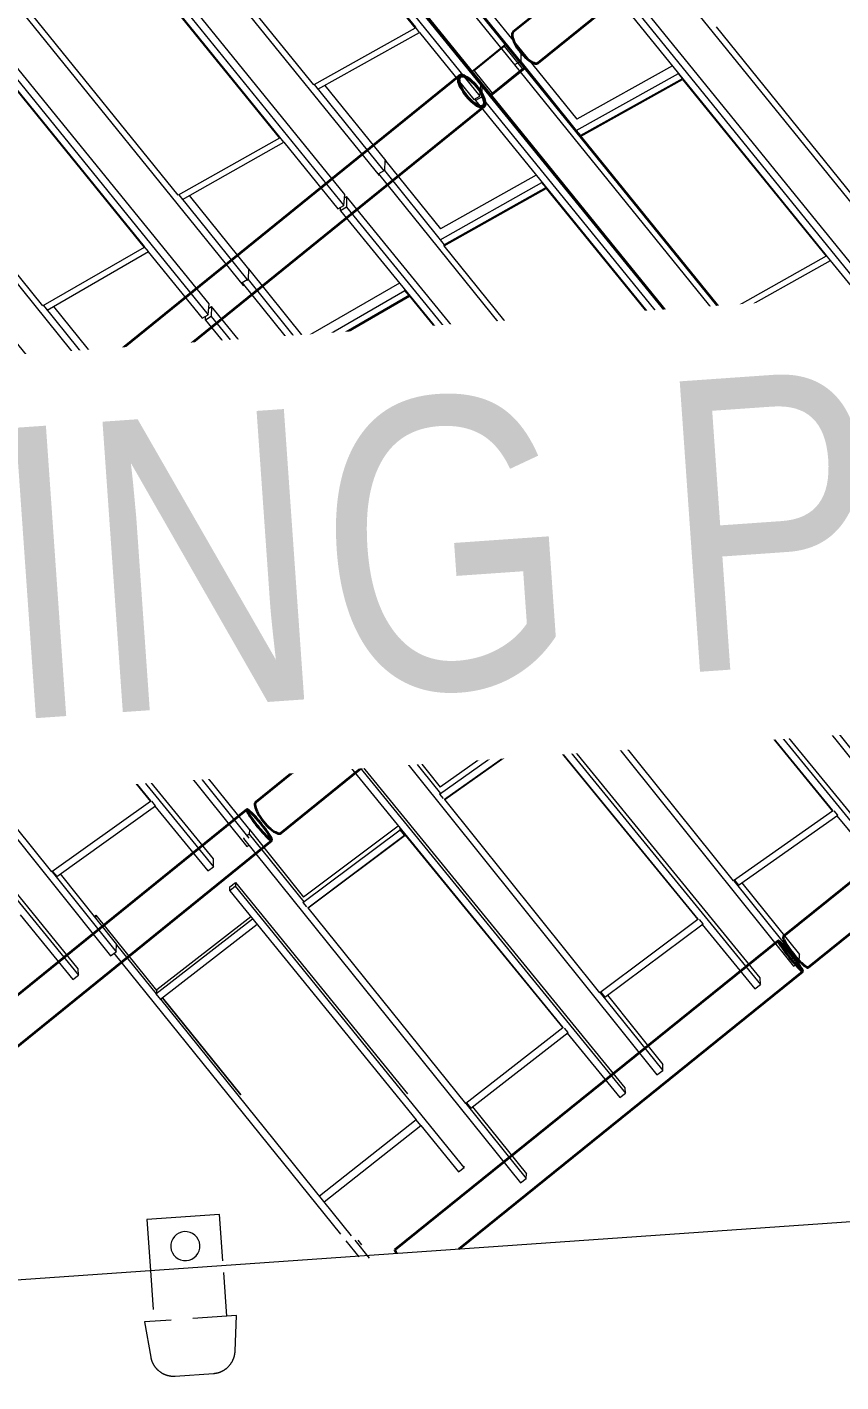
# Model space of a CAD drawing. Header units: millimetres. Extents: x 834681283 to 835686922, y 817551134 to 819407044.
# Drawn here: x 835575692 to 835581280, y 818119951 to 818129259 of the extents above; entities that cross this region are included whole.
import ezdxf

# ---------------------------------------------------------------- set-up
doc = ezdxf.new("R2010")
doc.units = ezdxf.units.MM
doc.header["$LTSCALE"] = 1200
doc.header["$MEASUREMENT"] = 0
for name, pattern in [('P01-MAGP-P-RF$0$HIDDEN2', [0.1875, 0.125, -0.0625]), ('P01-MAGP-P-RF$0$P01_MS_01_N1-FloorPlan-PART2OFUPPERROOFSETTINGOUT$0$BH DASHED2', [3, 2, -1]), ('P01-MAGP-P-RF$0$PHANTOM', [2.5, 1.25, -0.25, 0.25, -0.25, 0.25, -0.25])]:
    doc.linetypes.add(name, pattern=pattern)
for name, color, linetype, lineweight in [('P01-MAAN-P-EVA$0$DW-TXT', 7, 'Continuous', 13), ('P01-MAGP-P-RF$0$A-GENM', 253, 'Continuous', 13), ('P01-MAGP-P-RF$0$AR-ROOF_AR_BS_MI_', 3, 'Continuous', 18), ('P01-MAGP-P-RF$0$MMH053__', 253, 'P01-MAGP-P-RF$0$PHANTOM', 40), ('P01-MAGP-P-RF$0$P01_MS_01_N1-FloorPlan-PART2OFUPPERROOFSETTINGOUT$0$S-BEAM', 253, 'Continuous', 35), ('P01-MAGP-P-RF$0$P01_MS_01_N1-FloorPlan-PART2OFUPPERROOFSETTINGOUT$0$S-BEAM-HIDN', 253, 'P01-MAGP-P-RF$0$P01_MS_01_N1-FloorPlan-PART2OFUPPERROOFSETTINGOUT$0$BH DASHED2', 18), ('P01-MAGP-P-RF$0$ROOF MESH HALF TONE$0$A-GLAZ', 253, 'Continuous', 9), ('P01-MAGP-P-RF$0$ROOF MESH HALF TONE$0$A-MASS', 253, 'Continuous', 9)]:
    doc.layers.add(name, color=color, linetype=linetype, lineweight=lineweight)
doc.styles.add('P01-MAAN-P-EVA$0$ARIAL', font='arial.ttf', dxfattribs={"width": 0.8})

# ---------------------------------------------------------------- blocks, each defined once
blk = doc.blocks.new('P01-MAAN-P-EVA')
at = {"layer": 'P01-MAAN-P-EVA$0$DW-TXT', "insert": (835568841.1, 818126033), "char_height": 2000, "attachment_point": 1, "rotation": 3.99859, "style": 'P01-MAAN-P-EVA$0$ARIAL', "bg_fill": 3, "box_fill_scale": 1.25, "bg_fill_color": 256, "bg_fill_transparency": 0}
blk.add_mtext_dynamic_manual_height_columns('BUILDING PERIMETER', width=24295.667, gutter_width=10, heights=[0], dxfattribs=at)
blk = doc.blocks.new('P01-MAGP-P-RF$0$P01_MS_01_N1-FloorPlan-PART2OFUPPERROOFSETTINGOUT$0$Circular Hollow Sections - CHS273x10_PSB97-8447592-PART 2 OF  UPPER ROOF SETTING OUT')
at = {"layer": 'P01-MAGP-P-RF$0$P01_MS_01_N1-FloorPlan-PART2OFUPPERROOFSETTINGOUT$0$S-BEAM'}
for p, q in [((54065.3, 19189.7), (47102.4, 14314.3)), ((47259, 14090.6), (54221.8, 18966))]:
    blk.add_line(p, q, dxfattribs=at)
for centre, major_axis, start_param, end_param in [((54143.5, 19077.9), (-72.6, 103.6), 0, 3.141593), ((54143.5, 19077.9), (-78.3, 111.8), 0, 3.141593), ((54143.5, 19077.9), (-78.3, 111.8), 3.141593, 6.283185), ((54143.5, 19077.9), (-72.6, 103.6), 3.141593, 6.283185), ((47180.7, 14202.4), (-78.3, 111.8), 0, 3.141593)]:
    blk.add_ellipse(centre, major_axis=major_axis, ratio=0.35249, start_param=start_param, end_param=end_param, dxfattribs=at)
blk = doc.blocks.new('P01-MAGP-P-RF$0$P01_MS_01_N1-FloorPlan-PART2OFUPPERROOFSETTINGOUT$0$Circular Hollow Sections - CHS273x10_PSB97-8458872-PART 2 OF  UPPER ROOF SETTING OUT')
at = {"layer": 'P01-MAGP-P-RF$0$P01_MS_01_N1-FloorPlan-PART2OFUPPERROOFSETTINGOUT$0$S-BEAM'}
for p, q in [((50187, 9149.9), (48518.4, 7985.9)), ((48674.6, 7761.9), (50343.2, 8926))]:
    blk.add_line(p, q, dxfattribs=at)
for centre, major_axis, start_param, end_param in [((50265.1, 9037.9), (-78.1, 112), 0, 3.141593), ((50265.1, 9037.9), (-72.4, 103.8), 0, 3.141593), ((50265.1, 9037.9), (-78.1, 112), 3.141593, 6.283185), ((50265.1, 9037.9), (-72.4, 103.8), 3.141593, 6.283185), ((48596.5, 7873.9), (-78.1, 112), 0, 3.141593)]:
    blk.add_ellipse(centre, major_axis=major_axis, ratio=0.153707, start_param=start_param, end_param=end_param, dxfattribs=at)
blk = doc.blocks.new('P01-MAGP-P-RF$0$P01_MS_01_N1-FloorPlan-PART2OFUPPERROOFSETTINGOUT$0$Circular Hollow Sections - CHS273x10_PSB97-8458911-PART 2 OF  UPPER ROOF SETTING OUT')
at = {"layer": 'P01-MAGP-P-RF$0$P01_MS_01_N1-FloorPlan-PART2OFUPPERROOFSETTINGOUT$0$S-BEAM'}
for p, q in [((48448.2, 11594.3), (44969.9, 9158.7)), ((45126.5, 8935.1), (48604.8, 11370.6))]:
    blk.add_line(p, q, dxfattribs=at)
for centre, major_axis, start_param, end_param in [((48526.5, 11482.4), (-78.3, 111.8), 0, 3.141593), ((48526.5, 11482.4), (-72.6, 103.6), 0, 3.141593), ((48526.5, 11482.4), (-78.3, 111.8), 3.141593, 6.283185), ((48526.5, 11482.4), (-72.6, 103.6), 3.141593, 6.283185), ((45048.2, 9046.9), (-78.3, 111.8), 0, 3.141593)]:
    blk.add_ellipse(centre, major_axis=major_axis, ratio=0.312425, start_param=start_param, end_param=end_param, dxfattribs=at)
blk = doc.blocks.new('P01-MAGP-P-RF$0$P01_MS_01_N1-FloorPlan-PART2OFUPPERROOFSETTINGOUT$0$Circular Hollow Sections - CHS273x10_PSB97-8458950-PART 2 OF  UPPER ROOF SETTING OUT')
at = {"layer": 'P01-MAGP-P-RF$0$P01_MS_01_N1-FloorPlan-PART2OFUPPERROOFSETTINGOUT$0$S-BEAM'}
for p, q in [((46710.8, 14040), (43239.7, 11609.5)), ((43396.3, 11385.9), (46867.4, 13816.4))]:
    blk.add_line(p, q, dxfattribs=at)
for centre, major_axis, start_param, end_param in [((46789.1, 13928.2), (-78.3, 111.8), 0, 3.141593), ((46789.1, 13928.2), (-72.6, 103.6), 0, 3.141593), ((46789.1, 13928.2), (-78.3, 111.8), 3.141593, 6.283185), ((46789.1, 13928.2), (-72.6, 103.6), 3.141593, 6.283185), ((43318, 11497.7), (-78.3, 111.8), 0, 3.141593)]:
    blk.add_ellipse(centre, major_axis=major_axis, ratio=0.364243, start_param=start_param, end_param=end_param, dxfattribs=at)
blk = doc.blocks.new('P01-MAGP-P-RF$0$P01_MS_01_N1-FloorPlan-PART2OFUPPERROOFSETTINGOUT$0$Circular Hollow Sections - CHS273x10_PSB97-8459038-PART 2 OF  UPPER ROOF SETTING OUT')
at = {"layer": 'P01-MAGP-P-RF$0$P01_MS_01_N1-FloorPlan-PART2OFUPPERROOFSETTINGOUT$0$S-BEAM'}
for p, q in [((45012.9, 16513.4), (41514.8, 14064.1)), ((41671.4, 13840.4), (45169.4, 16289.8))]:
    blk.add_line(p, q, dxfattribs=at)
for centre, major_axis, start_param, end_param in [((45091.2, 16401.6), (-72.6, 103.6), 0, 3.141593), ((45091.2, 16401.6), (-78.3, 111.8), 0, 3.141593), ((45091.2, 16401.6), (-78.3, 111.8), 3.141593, 6.283185), ((45091.2, 16401.6), (-72.6, 103.6), 3.141593, 6.283185), ((41593.1, 13952.3), (-78.3, 111.8), 0, 3.141593)]:
    blk.add_ellipse(centre, major_axis=major_axis, ratio=0.39114, start_param=start_param, end_param=end_param, dxfattribs=at)
blk = doc.blocks.new('P01-MAGP-P-RF$0$P01_MS_01_N1-FloorPlan-PART2OFUPPERROOFSETTINGOUT$0$Circular Hollow Sections - CHS273x10_PSB97-8447634-PART 2 OF  UPPER ROOF SETTING OUT')
at = {"layer": 'P01-MAGP-P-RF$0$P01_MS_01_N1-FloorPlan-PART2OFUPPERROOFSETTINGOUT$0$S-BEAM'}
for p, q in [((55825.4, 16759.8), (48782.2, 11828.1)), ((48938.8, 11604.5), (55981.9, 16536.1))]:
    blk.add_line(p, q, dxfattribs=at)
for centre, major_axis, start_param, end_param in [((55903.6, 16648), (-78.3, 111.8), 0, 3.141593), ((55903.6, 16648), (-78.3, 111.8), 3.141593, 6.283185), ((55903.6, 16648), (-72.6, 103.6), 3.141593, 6.283185), ((55903.6, 16648), (-72.6, 103.6), 0, 3.141593), ((48860.5, 11716.3), (-78.3, 111.8), 0, 1.15964), ((48860.5, 11716.3), (-78.3, 111.8), 1.981954, 3.141593)]:
    blk.add_ellipse(centre, major_axis=major_axis, ratio=0.344025, start_param=start_param, end_param=end_param, dxfattribs=at)
at = {"layer": 'P01-MAGP-P-RF$0$P01_MS_01_N1-FloorPlan-PART2OFUPPERROOFSETTINGOUT$0$S-BEAM-HIDN'}
blk.add_ellipse((48860.5, 11716.3), major_axis=(-78.3, 111.8), ratio=0.344025, start_param=1.166472, end_param=1.975122, dxfattribs=at)
blk = doc.blocks.new('P01-MAGP-P-RF$0$ROOF MESH HALF TONE')
at = {"layer": 'P01-MAGP-P-RF$0$ROOF MESH HALF TONE$0$A-GLAZ', "lineweight": 5}
for p, q in [((45375.8, 16543.1), (47096.6, 14085.5)), ((46854.5, 13966.5), (45134.8, 16420.1)), ((45080.6, 16324.5), (46434, 14393.6)), ((45123.1, 16344.5), (46842.7, 13891)), ((44392.2, 15857.4), (46114.1, 13396)), ((44140.7, 15654.7), (45859.1, 13205.6)), ((45871, 13280.7), (44152.6, 15729.8)), ((45524, 15684), (46432.9, 14387.1)), ((44098.2, 15634.6), (45451.6, 13705.8)), ((45709.9, 14046.6), (44801.3, 15345.5)), ((43408.2, 15171.9), (45131.3, 12706)), ((44888.5, 12596.4), (43171.6, 15040.1)), ((44539, 14998.5), (45450.5, 13699.3)), ((43118, 14946), (44470.9, 13020.3)), ((43160.4, 14966.5), (44877.3, 12522.8)), ((46697.3, 14736.7), (47137.9, 14107.4)), ((46767.9, 14726.7), (47150, 14180.9)), ((48080.7, 14771.4), (49801.9, 12312.4)), ((44728.2, 13355.8), (43817.4, 14659.2)), ((49560.2, 12202), (47842.3, 14650.4)), ((47791.9, 14553.3), (49139, 12633.3)), ((47834.7, 14573.5), (49552.6, 12125.1)), ((42423.6, 14486.7), (44148.2, 12015.4)), ((43907, 11913.9), (42192, 14351)), ((46432.9, 14387.1), (45709.9, 14046.6)), ((45737.2, 14016.1), (46460.2, 14356.6)), ((46434, 14393.6), (46432.9, 14387.1)), ((46460.2, 14356.6), (46434.2, 14393.7)), ((46459.9, 14356.5), (46800.2, 13871)), ((42182.3, 14279.9), (43897.2, 11842.8)), ((43554, 14317.8), (44469.9, 13014.1)), ((49392.7, 12971.1), (48496.6, 14251.3)), ((47144.3, 14159.4), (47139, 14107.9)), ((47146.3, 14155), (47150, 14180.9)), ((47149.9, 14180), (47495, 13686.2)), ((47137.9, 14107.4), (47096.1, 14087.7)), ((47096.1, 14087.7), (48819.7, 11621.2)), ((47139, 14107.9), (47487.2, 13609.6)), ((43748.3, 12662), (42833.5, 13972.9)), ((45714.1, 14048.5), (46150.4, 13424.8)), ((45714.4, 14048.7), (45737.2, 14016.1)), ((45785.5, 14038.8), (46168.5, 13491.3)), ((46842.7, 13891), (46854.5, 13966.5)), ((48176.3, 14005.3), (47495, 13686.1)), ((46800.2, 13871), (46842.7, 13891)), ((46854.2, 13882.2), (46811.5, 13861.6)), ((46811.5, 13861.6), (46812.8, 13875.5)), ((46852.4, 13953.4), (46861.6, 13957.8)), ((46861.6, 13957.8), (46854.2, 13882.2)), ((46854.2, 13882.2), (48568.9, 11444.1)), ((48576.3, 11519.7), (46861.6, 13957.8)), ((47486.6, 13609.2), (48214.3, 13950.2)), ((47512.2, 13566.3), (48239.9, 13907.2)), ((48240.6, 13913.8), (47512.9, 13572.9)), ((48240, 13913.5), (48214.3, 13950.2)), ((48240.6, 13913.8), (48239.9, 13907.2)), ((48239.9, 13907.2), (49138.3, 12626.8)), ((46811.5, 13861.6), (48158, 11947)), ((45450.5, 13699.3), (44728.2, 13355.8)), ((45451.6, 13705.8), (45450.5, 13699.3)), ((45478.2, 13668.8), (45452.2, 13706)), ((44755.8, 13325.3), (45478.2, 13668.8)), ((45477.7, 13668.6), (45816.6, 13185.5)), ((47486.6, 13609.2), (47512.3, 13572.6)), ((47512.2, 13566.3), (47512.9, 13572.9)), ((48410.1, 12281.3), (47512.2, 13566.3)), ((47512.3, 13572.6), (47512.8, 13572.8)), ((46153.3, 13426.2), (46110.6, 13405.7)), ((46110.6, 13405.7), (47837.4, 10928.6)), ((46160.9, 13494.7), (46153.3, 13426.2)), ((46153.3, 13426.2), (46502.3, 12925.6)), ((46167.3, 13484), (46168.5, 13491.3)), ((46168.4, 13490.8), (46510.1, 13000.7)), ((44732.4, 13357.8), (45165, 12738.6)), ((44732.9, 13358), (44755.8, 13325.3)), ((44803.5, 13348), (45174.8, 12816.6)), ((46114.1, 13396), (46116.5, 13397.2)), ((47190.3, 13323), (46510.1, 13000.5)), ((45859.1, 13205.6), (45871, 13280.7)), ((45867.5, 13258.7), (45882.1, 13266)), ((45882.1, 13266), (45875.4, 13193.2)), ((47593.4, 10839.1), (45882.1, 13266)), ((46501, 12924.8), (47226.8, 13268.9)), ((46527.5, 12882.1), (47253.2, 13226.2)), ((47253.9, 13232.6), (46528.1, 12888.6)), ((47252.6, 13232), (47226.8, 13268.9)), ((47253.9, 13232.6), (47253.2, 13226.2)), ((47253.2, 13226.2), (48157.3, 11940.6)), ((45816.6, 13185.5), (45859.1, 13205.6)), ((45832.9, 13172), (45834.9, 13194.2)), ((45875.4, 13193.2), (45832.9, 13172)), ((45832.9, 13172), (47179, 11262.8)), ((45875.4, 13193.2), (47586.7, 10766.3)), ((44469.9, 13014.1), (43748.3, 12662)), ((43776.4, 12631.4), (44498, 12983.5)), ((44470.9, 13020.3), (44469.9, 13014.1)), ((44498, 12983.5), (44471.9, 13020.8)), ((44497.1, 12983), (44834.9, 12502.3)), ((46501, 12924.8), (46526.8, 12887.9)), ((46526.8, 12887.9), (46528.1, 12888.6)), ((46527.5, 12882.1), (46528.1, 12888.6)), ((47430.5, 11586.7), (46527.5, 12882.1)), ((45174.9, 12816.8), (45166.9, 12745.9)), ((45174.9, 12816.8), (45523.7, 12315.2)), ((43752.4, 12663.9), (44182.5, 12047.5)), ((43753.3, 12664.4), (43776.4, 12631.4)), ((45161.7, 12743.3), (45124.3, 12724.6)), ((45124.3, 12724.6), (46854.6, 10236)), ((45131.3, 12706), (45135.8, 12708.1)), ((45166.9, 12745.9), (45161.8, 12743.3)), ((45166.9, 12745.9), (45516.4, 12243.3)), ((43822.1, 12653.7), (44187.5, 12130.1)), ((44877.3, 12522.8), (44888.5, 12596.4)), ((44883.9, 12566.5), (44903.1, 12576.6)), ((44903.1, 12576.6), (44897.6, 12508.4)), ((46611.8, 10158.1), (44903.1, 12576.6)), ((45514, 12241.9), (46236.8, 12595.4)), ((46202.9, 12647.1), (45523.5, 12314.9)), ((46236.8, 12595.4), (46237.2, 12598.5)), ((46262.9, 12558.1), (46236.8, 12595.4)), ((49138.3, 12626.8), (48410.1, 12281.3)), ((48437, 12251.5), (49165.2, 12597)), ((49139, 12633.3), (49138.3, 12626.8)), ((49165.2, 12597), (49139.6, 12633.6)), ((49164.7, 12596.7), (49509.8, 12104.9)), ((44834.9, 12502.3), (44877.3, 12522.8)), ((44855.2, 12486), (44857.4, 12513.2)), ((44897.6, 12508.4), (44855.2, 12486)), ((44855.2, 12486), (46201.7, 10580.3)), ((44897.6, 12508.4), (46606.3, 10089.9)), ((45541.8, 12199.6), (46264.4, 12552.9)), ((46265, 12559.1), (45542.4, 12205.8)), ((46263.4, 12561.4), (46262.9, 12558.1)), ((46265, 12559.1), (46264.4, 12552.9)), ((46264.4, 12552.9), (47178.4, 11256.7)), ((43518.4, 12299.8), (43854.9, 11821.5)), ((45514, 12241.9), (45540.1, 12204.6)), ((45540.1, 12204.6), (45542.4, 12205.7)), ((45541.8, 12199.6), (45542.4, 12205.8)), ((46454.2, 10887.4), (45541.8, 12199.6)), ((48414.1, 12283.2), (48855.6, 11651.3)), ((48414.7, 12283.4), (48437, 12251.5)), ((48482.5, 12273.1), (48855.7, 11738.9)), ((44187.6, 12131), (44180.2, 12065.5)), ((44187.6, 12131), (44535.7, 11629.3)), ((44164.5, 12057.2), (44137.9, 12043.1)), ((44137.9, 12043.1), (45870.9, 9545.5)), ((44148.2, 12015.4), (44154.9, 12018.6)), ((44180.2, 12065.5), (44173, 12061.6)), ((44180.2, 12065.5), (44529.3, 11562.4)), ((44526, 11560.4), (45244.7, 11929.6)), ((45214.4, 11977.7), (44535.5, 11628.9)), ((45244.7, 11929.6), (45245.3, 11934)), ((45271.1, 11891.8), (45244.7, 11929.6)), ((48157.3, 11940.6), (47430.5, 11586.7)), ((48158, 11947), (48157.3, 11940.6)), ((48185.1, 11910.8), (48159.3, 11947.7)), ((43854.9, 11821.5), (43897.2, 11842.8)), ((43877.7, 11805.1), (43879.6, 11834)), ((43919.8, 11828.8), (43877.7, 11805.1)), ((43897.2, 11842.8), (43907, 11913.9)), ((43902.1, 11878.3), (43923.9, 11890.5)), ((43923.9, 11890.5), (43919.8, 11828.8)), ((43919.8, 11828.8), (45627.6, 9413.5)), ((45631.7, 9475.3), (43923.9, 11890.5)), ((44552.4, 11522.6), (45271.1, 11891.8)), ((44555.2, 11518.6), (45273.4, 11887.6)), ((45271.8, 11896.4), (45271.1, 11891.8)), ((45274, 11893.3), (45271.1, 11891.8)), ((45274, 11893.3), (45273.4, 11887.6)), ((45273.4, 11887.6), (46201.1, 10574.6)), ((47458.3, 11556.9), (48185.1, 11910.8)), ((48183.9, 11910.2), (48526.1, 11423.6)), ((43877.7, 11805.1), (45225.4, 9899.2)), ((48855.8, 11740.2), (48851.1, 11671.5)), ((48855.8, 11740.2), (49209.9, 11229.8)), ((48829, 11660), (48808.5, 11649.5)), ((48808.5, 11649.5), (50543.9, 9147.9)), ((48851.1, 11671.5), (48844.4, 11668)), ((48851.1, 11671.5), (49206.1, 11159.7)), ((44526, 11560.4), (44549.7, 11526.5)), ((47434.4, 11588.6), (47868.6, 10965.7)), ((47435.7, 11589.2), (47458.3, 11556.9)), ((47501.8, 11578.1), (47868.9, 11051.6)), ((48819.7, 11621.2), (48826, 11624.2)), ((44555.2, 11518.6), (44555.7, 11524.3)), ((45480.8, 10184.6), (44555.2, 11518.6)), ((48568.9, 11444.1), (48576.3, 11519.7)), ((48572.5, 11481.1), (48594.9, 11493.4)), ((48594.9, 11493.4), (48592.6, 11428)), ((50299.3, 9085.6), (48594.9, 11493.4)), ((43152, 11359.9), (44886.1, 8858.8)), ((43194.1, 11383.6), (43541.5, 10882.4)), ((43200.5, 11442), (43546.8, 10942.5)), ((48526.1, 11423.6), (48568.9, 11444.1)), ((48550.3, 11404.8), (48551.4, 11435.7)), ((48592.6, 11428), (48550.3, 11404.8)), ((48550.3, 11404.8), (49892.8, 9508.2)), ((48592.6, 11428), (50297, 9020.2)), ((43537.4, 10879.8), (44251.5, 11270.1)), ((44225.6, 11313.2), (43546.5, 10942)), ((44251.5, 11270.1), (44252.2, 11275.5)), ((44278.4, 11231.7), (44251.5, 11270.1)), ((47179, 11262.8), (47178.4, 11256.7)), ((47207.4, 11226.7), (47181.3, 11264)), ((44652.4, 8790), (42944.1, 11207.2)), ((43567, 10842.8), (44278.4, 11231.7)), ((43568, 10838.5), (44281.4, 11228.4)), ((44279.2, 11237.3), (44278.4, 11231.7)), ((44281.9, 11233.6), (44278.4, 11231.7)), ((44281.9, 11233.6), (44281.4, 11228.4)), ((44281.4, 11228.4), (45225, 9894)), ((47178.4, 11256.7), (46454.2, 10887.4)), ((46483, 10857.4), (47207.4, 11226.7)), ((47205.2, 11225.6), (47544.1, 10745)), ((42899.8, 11128.4), (44249.3, 9218.9)), ((42941.6, 11153.4), (44649.9, 8736.3)), ((47864.2, 10992), (47854.8, 10986.8)), ((47869, 11053.8), (47864.2, 10992)), ((47864.2, 10992), (48216.8, 10482.7)), ((47869, 11053.8), (48220.4, 10546.3)), ((47831.3, 10973.9), (47821.9, 10968.7)), ((47821.9, 10968.7), (49559.4, 8459.7)), ((47837.4, 10928.6), (47846.6, 10933)), ((48902.1, 10907.7), (48220, 10545.8)), ((43537.4, 10879.8), (43560.9, 10846.4)), ((43568, 10838.5), (43568.4, 10843.6)), ((44509.5, 9480.6), (43568, 10838.5)), ((46457.8, 10889.3), (46880.7, 10281.1)), ((46459.9, 10890.3), (46483, 10857.4)), ((46523.1, 10877.8), (46882.5, 10361)), ((47586.7, 10766.3), (47593.4, 10839.1)), ((47589.2, 10793.8), (47614.8, 10808.8)), ((47614.8, 10808.8), (47613.4, 10751.6)), ((49319.5, 8401.2), (47614.8, 10808.8)), ((48212.3, 10479.9), (48930.3, 10860.9)), ((48241.8, 10443.5), (48956.9, 10822.9)), ((48243.1, 10438.9), (48960.4, 10819.5)), ((48930.3, 10860.9), (48931, 10866.9)), ((48956.9, 10822.9), (48930.3, 10860.9)), ((48957.7, 10829.2), (48956.9, 10822.9)), ((48960.7, 10824.9), (48956.9, 10822.9)), ((48960.7, 10824.9), (48960.4, 10819.5)), ((48960.4, 10819.5), (49892.5, 9502.7)), ((47544.1, 10745), (47586.7, 10766.3)), ((47571.4, 10726.9), (47572.3, 10759)), ((47613.4, 10751.6), (47571.4, 10726.9)), ((47571.4, 10726.9), (48917, 8826.5)), ((47613.4, 10751.6), (49318.1, 8344)), ((42167, 10675.3), (43900.6, 8176)), ((43673.4, 8102.5), (41963.4, 10525.4)), ((43289.4, 10572.3), (44249, 9214.5)), ((46201.1, 10574.6), (45480.8, 10184.6)), ((45510.7, 10154), (46231.4, 10544.2)), ((46201.7, 10580.3), (46201.1, 10574.6)), ((46201.7, 10580.3), (46204.9, 10582)), ((46231.4, 10544.2), (46207.6, 10578.2)), ((46228.3, 10542.6), (46563.9, 10067.6)), ((41962.5, 10480.8), (43672.5, 8058)), ((48212.3, 10479.9), (48235.1, 10447.3)), ((48243.1, 10438.9), (48243.4, 10444.3)), ((49173.7, 9095.2), (48243.1, 10438.9)), ((46882.7, 10363.3), (46878.1, 10310.5)), ((46882.7, 10363.3), (47230.3, 9861.2)), ((46839.7, 10288), (46836.1, 10285.9)), ((46836.1, 10285.9), (48573.6, 7776.4)), ((46854.6, 10236), (46866.5, 10242)), ((46878.1, 10310.5), (46865.4, 10303.1)), ((46878.1, 10310.5), (47227.3, 9806.2)), ((47910.9, 10247.5), (47229.8, 9860.5)), ((43538.7, 8778.2), (42580.8, 10159)), ((45484.1, 10186.4), (45892.6, 9597.6)), ((45487, 10187.9), (45510.7, 10154)), ((45546.1, 10173.2), (45897, 9667.6)), ((46606.3, 10089.9), (46611.8, 10158.1)), ((47221.8, 9802.6), (47933.6, 10207)), ((47252.5, 9765.9), (47960.8, 10168.2)), ((47254.2, 9762.3), (47965, 10166.1)), ((47933.6, 10207), (47934.6, 10214.1)), ((47960.8, 10168.2), (47933.6, 10207)), ((47961.8, 10175.6), (47960.8, 10168.2)), ((47965.2, 10170.8), (47960.8, 10168.3)), ((47965.2, 10170.8), (47965, 10166.1)), ((47965, 10166.1), (48916.7, 8821.8)), ((46563.9, 10067.6), (46606.3, 10089.9)), ((46591.9, 10054.2), (46592.2, 10082.5)), ((46633.5, 10080.2), (46591.9, 10054.2)), ((46591.9, 10054.2), (47941, 8146.4)), ((46608, 10111.2), (46634, 10127.4)), ((46634, 10127.4), (46633.5, 10080.2)), ((46633.5, 10080.2), (48340.4, 7666.5)), ((48340.8, 7713.7), (46634, 10127.4)), ((45225, 9894), (44509.5, 9480.6)), ((45225.4, 9899.2), (45225, 9894)), ((45256.4, 9863), (45233, 9896.5)), ((44540.3, 9449.3), (45256.4, 9863)), ((45252.5, 9860.8), (45585.5, 9389.9)), ((47221.8, 9802.6), (47244.2, 9770.7)), ((47254.2, 9762.3), (47254.4, 9767)), ((48204.4, 8389.9), (47254.2, 9762.3)), ((45854.1, 9603), (45851.6, 9601.4)), ((45851.6, 9601.4), (47587.1, 7097.9)), ((45893.2, 9627.4), (45878.4, 9618.2)), ((45897.2, 9669.5), (45893.2, 9627.4)), ((45893.2, 9627.4), (46238.5, 9129.3)), ((45897.2, 9669.5), (46240.5, 9174.3)), ((46921.4, 9588.3), (46239.8, 9173.6)), ((45870.9, 9545.5), (45885.1, 9553)), ((46232.1, 9125.5), (46938.1, 9555.1)), ((46263.9, 9088.4), (46965.8, 9515.6)), ((46265.8, 9085.9), (46970.5, 9514.8)), ((46938.1, 9555.1), (46939.3, 9562.9)), ((46965.8, 9515.6), (46938.1, 9555.1)), ((46967.1, 9523.7), (46965.8, 9515.6)), ((46970.7, 9518.6), (46965.8, 9515.6)), ((46970.7, 9518.6), (46970.5, 9514.8)), ((46970.5, 9514.8), (47940.8, 8142.6)), ((44512.3, 9482.3), (44905.3, 8915.5)), ((44515.8, 9484.3), (44540.3, 9449.3)), ((44570.2, 9466.5), (44912.7, 8972.5)), ((45585.5, 9389.9), (45627.6, 9413.5)), ((45611.3, 9384.6), (45610.9, 9404.1)), ((45652.6, 9411.9), (45611.3, 9384.6)), ((45627.6, 9413.5), (45631.7, 9475.3)), ((45628.8, 9432.4), (45652, 9447.7)), ((45652, 9447.7), (45652.6, 9411.9)), ((47362.3, 7023.6), (45652, 9447.7)), ((45652.6, 9411.9), (47362.8, 6987.8)), ((45611.3, 9384.6), (46963.9, 7467.4)), ((44249.3, 9219), (44249, 9214.5)), ((44281.4, 9182.7), (44258.1, 9215.9)), ((44249, 9214.5), (43538.7, 8778.2)), ((43570.3, 8745.9), (44281.4, 9182.7)), ((44276.9, 9179.9), (44608.1, 8711.2)), ((46232.1, 9125.5), (46254.3, 9093.8)), ((46265.8, 9085.9), (46266, 9089.7)), ((47234.8, 7688.1), (46265.8, 9085.9)), ((44909.5, 8943.5), (44893.3, 8932.8)), ((44912.8, 8973.8), (44909.5, 8943.5)), ((44909.5, 8943.5), (45250.6, 8452.7)), ((44912.8, 8973.8), (45251.8, 8486)), ((44872.7, 8919.2), (44868.2, 8916.2)), ((44868.2, 8916.2), (46600.4, 6423.4)), ((44886.1, 8858.8), (44901.9, 8867.7)), ((45243.9, 8448.4), (45945, 8901.2)), ((45934.4, 8926.6), (45251.1, 8485.3)), ((45276.3, 8410.9), (45973.2, 8861)), ((45278.5, 8409.5), (45978.2, 8861.5)), ((45945, 8901.2), (45946.6, 8909.3)), ((45973.2, 8861), (45945, 8901.2)), ((45974.8, 8869.3), (45973.2, 8861)), ((45978.3, 8864.4), (45973.2, 8861)), ((45978.3, 8864.4), (45978.2, 8861.5)), ((45978.2, 8861.5), (46963.8, 7464.6)), ((43541.2, 8779.4), (43942.4, 8201)), ((43545, 8782), (43570.3, 8745.9)), ((43594.2, 8760.5), (43947.7, 8250.8)), ((44649.9, 8736.3), (44652.4, 8790)), ((48916.7, 8821.8), (48204.4, 8389.9)), ((48236.3, 8358.4), (48949.6, 8791)), ((48917, 8826.5), (48916.7, 8821.8)), ((48949.6, 8791), (48927.2, 8823)), ((48944.4, 8787.8), (49276.1, 8319.3)), ((44608.1, 8711.2), (44649.9, 8736.3)), ((44789.6, 8592.6), (44748.5, 8564.7)), ((44748.5, 8564.7), (44750.2, 8591.1)), ((44748.5, 8564.7), (45915.8, 6905)), ((44750.2, 8591.1), (44791.4, 8618.9)), ((44791.4, 8618.9), (44789.6, 8592.6)), ((46222.2, 6555.6), (44789.6, 8592.6)), ((44791.4, 8618.9), (45868.9, 7086.9)), ((43300.6, 8499.7), (43630.9, 8031.7)), ((43807.2, 8453.3), (43819.3, 8461.4)), ((43819.3, 8461.4), (43815.2, 8441.8)), ((43819.3, 8461.4), (44200, 7915.2)), ((45243.9, 8448.4), (45266.1, 8416.7)), ((45278.5, 8409.5), (45278.6, 8412.4)), ((46263.2, 6992.5), (45278.5, 8409.5)), ((48207.2, 8390.9), (48615.6, 7801)), ((48211.3, 8394.1), (48236.3, 8358.4)), ((44194.2, 7893.9), (44891.6, 8361.2)), ((44881, 8376.4), (44201.6, 7921.1)), ((44920.2, 8320.7), (44222.6, 7853.2)), ((48260.6, 8373.2), (48620.2, 7853.8)), ((43900.6, 8176), (43942.4, 8201)), ((45345.1, 6156.6), (43926.7, 8191.6)), ((43942.4, 8201), (43947.7, 8250.8)), ((43947.5, 8248.6), (44194.6, 7894.1)), ((43672.5, 8058), (43673.4, 8102.5)), ((47940.8, 8142.6), (47234.8, 7688.1)), ((47267.6, 7655.5), (47974.8, 8110.8)), ((47941, 8146.5), (47940.8, 8142.6)), ((47974.8, 8110.8), (47952.6, 8142.5)), ((47968.9, 8107), (48298.8, 7640.5)), ((43630.9, 8031.7), (43672.5, 8058)), ((44201.6, 7921.1), (44194.4, 7894.4)), ((44194.2, 7893.9), (44222.6, 7853.2)), ((44222.9, 7853.4), (45415.6, 6142.2)), ((44236.6, 7862.6), (44726.1, 7160.4)), ((44726.2, 7160.2), (44236.6, 7862.6)), ((48615.6, 7801), (48620.2, 7853.8)), ((48573.6, 7776.4), (48615.6, 7801)), ((47237.9, 7687.7), (47628.7, 7124)), ((47241.7, 7692.5), (47267.6, 7655.5)), ((47285.5, 7667), (47632.7, 7166.1)), ((48298.8, 7640.5), (48340.4, 7666.5)), ((48340.4, 7666.5), (48340.8, 7713.7)), ((46963.8, 7464.6), (46263.2, 6992.5)), ((46963.9, 7467.4), (46963.8, 7464.6)), ((46998.5, 7431.5), (46976.3, 7463.2)), ((46296.6, 6958.5), (46998.5, 7431.5)), ((46992.2, 7427.3), (47321.5, 6960.5)), ((47587.1, 7097.9), (47628.7, 7124)), ((47628.7, 7124), (47632.7, 7166.1)), ((46264.6, 6993.4), (46641.8, 6450.6)), ((46269.7, 6996.9), (46296.6, 6958.5)), ((47321.5, 6960.5), (47362.8, 6987.8)), ((47362.8, 6987.8), (47362.3, 7023.6)), ((45916.1, 6905.2), (45217.1, 6427)), ((45944.5, 6864.6), (45916.1, 6905.2)), ((46307.9, 6966.1), (46645, 6481)), ((45245.5, 6386.3), (45944.5, 6864.6)), ((45945.4, 6862.9), (46181.1, 6527.8)), ((46181.1, 6527.8), (46222.2, 6555.6)), ((46222.2, 6555.6), (46222.8, 6564.3)), ((46600.4, 6423.4), (46641.8, 6450.6)), ((46641.8, 6450.6), (46645, 6481)), ((45459.2, 5992.8), (45378.3, 6108.9)), ((45438.9, 6108.8), (45528.7, 5980)), ((45459, 6108.8), (45482.6, 6074.9))]:
    blk.add_line(p, q, dxfattribs=at)
at = {"layer": 'P01-MAGP-P-RF$0$ROOF MESH HALF TONE$0$A-MASS', "lineweight": 5}
for points, knots in [([(26562.4, 74606.9), (26761.6, 74322.5), (27146.8, 73772.4), (27692.3, 72993.3), (28212.8, 72249.9), (28631.9, 71651.3), (28962.1, 71179.8), (29208.1, 70828.5), (29453.3, 70478.3), (29657.8, 70186.2), (29821.5, 69952.4), (29985.3, 69718.5), (30190.2, 69425.9), (30436.3, 69074.4), (30682.7, 68722.5), (30929.4, 68370.1), (31135.3, 68076.1), (31300.2, 67840.6), (31423.9, 67663.9), (31547.8, 67487), (31671.8, 67310), (31795.8, 67132.8), (31961.4, 66896.4), (32251.5, 66482.1), (32583.9, 66007.3), (32917.4, 65531), (33168.1, 65173), (33419.4, 64814.1), (33671.2, 64454.5), (33923.7, 64093.9), (34261.1, 63612), (34684.6, 63007.2), (35195.7, 62277.2), (35709.9, 61542.9), (36227.4, 60803.8), (36922.1, 59811.8), (37624.1, 58809.1), (38334.4, 57794.7), (39050.5, 56772), (39956.9, 55477.6), (40879.8, 54159.6), (41628.8, 53089.9), (42196.1, 52279.7), (42769, 51461.4), (43346.6, 50636.6), (43927.9, 49806.4), (44511.9, 48972.4), (45097.7, 48135.7), (45684.5, 47297.8), (46271.1, 46459.9), (46856.8, 45623.5), (47441.5, 44788.5), (48219.3, 43677.6), (49188.3, 42293.7), (50151.9, 40917.6), (50919, 39822), (51683.6, 38730.1), (52634.7, 37371.8), (53768.6, 35752.4), (54707.5, 34411.5), (55455.1, 33343.8), (56014, 32545.6), (56571.2, 31749.9), (57126.6, 30956.6), (57680.4, 30165.8), (58140.4, 29508.9), (58507.6, 28984.5), (58736.7, 28657.3), (58919.8, 28395.8), (59057, 28199.8), (59194.1, 28004), (59331.1, 27808.3), (59468, 27612.8), (59650.5, 27352.3), (59878.2, 27027), (60151.1, 26637.3), (60514.4, 26118.4), (60967.6, 25471.3), (61509.7, 24697), (62050.3, 23925), (62589.3, 23155.2), (63126.7, 22387.7), (63662.6, 21622.4), (64196.9, 20859.3), (64729.7, 20098.3), (65261.1, 19339.5), (65702.6, 18708.9), (66055.1, 18205.5), (66319.1, 17828.4), (66582.8, 17451.9), (66846.1, 17075.9), (67109.2, 16700.1), (67459.9, 16199.2), (67898.8, 15572.4), (68427.7, 14817.1), (68960.2, 14056.5), (69498, 13288.5), (70223.9, 12251.9), (71151.7, 10926.9), (71923.6, 9824.4), (72319, 9259.7)], [0, 0, 0, 0, 0.011905, 0.02381, 0.035714, 0.047619, 0.053571, 0.059524, 0.065476, 0.071429, 0.074405, 0.077381, 0.083333, 0.089286, 0.095238, 0.10119, 0.107143, 0.110119, 0.113095, 0.116071, 0.119048, 0.122024, 0.125, 0.130952, 0.142857, 0.14881, 0.154762, 0.160714, 0.166667, 0.172619, 0.178571, 0.190476, 0.202381, 0.214286, 0.22619, 0.238095, 0.261905, 0.27381, 0.285714, 0.309524, 0.333333, 0.345238, 0.357143, 0.369048, 0.380952, 0.392857, 0.404762, 0.416667, 0.428571, 0.440476, 0.452381, 0.464286, 0.47619, 0.5, 0.52381, 0.535714, 0.547619, 0.571429, 0.595238, 0.619048, 0.630952, 0.642857, 0.654762, 0.666667, 0.678571, 0.690476, 0.696429, 0.702381, 0.705357, 0.708333, 0.71131, 0.714286, 0.717262, 0.720238, 0.72619, 0.732143, 0.738095, 0.75, 0.761905, 0.77381, 0.785714, 0.797619, 0.809524, 0.821429, 0.833333, 0.845238, 0.857143, 0.863095, 0.869048, 0.875, 0.880952, 0.886905, 0.892857, 0.904762, 0.916667, 0.928571, 0.940476, 0.952381, 0.97619, 1, 1, 1, 1]), ([(72319, 9259.7), (72269.6, 9330.3), (72171, 9471), (71975.1, 9750.9), (71635.1, 10236.5), (71157.2, 10918.9), (70595, 11721.9), (70042.4, 12511), (69498, 13288.5), (68960.2, 14056.5), (68427.7, 14817.1), (67898.8, 15572.4), (67459.9, 16199.2), (67109.2, 16700.1), (66846.1, 17075.9), (66582.8, 17451.9), (66319.1, 17828.4), (66055.1, 18205.5), (65790.7, 18583), (65526, 18961.1), (65172.5, 19465.9), (64818.3, 19971.8), (64463.3, 20478.8), (64196.7, 20859.5), (63929.7, 21240.8), (63662.4, 21622.7), (63394.6, 22005.1), (63171.2, 22324.2), (62992.2, 22579.7), (62857.9, 22771.5), (62723.5, 22963.5), (62589, 23155.6), (62454.4, 23347.8), (62274.8, 23604.3), (61960.2, 24053.6), (61329.5, 24954.3), (60424.6, 26246.7), (59332.2, 27806.7), (58416.4, 29114.7), (57772.4, 30034.5), (57403.5, 30561.2), (57126.4, 30957), (56848.9, 31353.3), (56571, 31750.2), (56292.6, 32147.8), (55920.9, 32678.7), (55268.8, 33609.9), (54332.9, 34946.6), (53391, 36291.7), (52633.8, 37373.1), (52064.1, 38186.7), (51492.5, 39003), (50919, 39822), (50343.7, 40643.7), (49766.5, 41468), (49187.5, 42294.9), (48606.9, 43124), (48024.9, 43955.3), (47441.5, 44788.5), (46856.8, 45623.5), (46271.1, 46459.9), (45684.5, 47297.8), (45097.7, 48135.7), (44511.9, 48972.4), (43927.9, 49806.4), (43346.6, 50636.6), (42769, 51461.4), (42196.1, 52279.7), (41628.8, 53089.9), (41067, 53892.1), (40510.6, 54686.8), (39959.4, 55474), (39231, 56514.3), (38332.3, 57797.8), (37448, 59060.7), (36748.4, 60059.8), (36227.4, 60803.8), (35709.9, 61542.9), (35002.9, 62552.6), (34291.9, 63568), (33576.3, 64590), (33042.4, 65352.5), (32511, 66111.5), (31981.8, 66867.2), (31454.6, 67620.1), (31016.8, 68245.4), (30667.3, 68744.5), (30405.5, 69118.4), (30144.1, 69491.8), (29882.9, 69864.7), (29665.5, 70175.2), (29491.7, 70423.5), (29361.4, 70609.6), (29231, 70795.8), (29057, 71044.3), (28838.6, 71356.2), (28574.2, 71733.8), (28217, 72243.9), (27759.1, 72897.9), (27182.4, 73721.5), (26774, 74304.7), (26562.4, 74606.9)], [0, 0, 0, 0, 0.002976, 0.005952, 0.011905, 0.02381, 0.035714, 0.047619, 0.059524, 0.071429, 0.083333, 0.095238, 0.107143, 0.113095, 0.119048, 0.125, 0.130952, 0.136905, 0.142857, 0.14881, 0.154762, 0.166667, 0.172619, 0.178571, 0.184524, 0.190476, 0.196429, 0.202381, 0.205357, 0.208333, 0.21131, 0.214286, 0.217262, 0.220238, 0.22619, 0.238095, 0.261905, 0.285714, 0.309524, 0.321429, 0.327381, 0.333333, 0.339286, 0.345238, 0.35119, 0.357143, 0.369048, 0.392857, 0.416667, 0.428571, 0.440476, 0.452381, 0.464286, 0.47619, 0.488095, 0.5, 0.511905, 0.52381, 0.535714, 0.547619, 0.559524, 0.571429, 0.583333, 0.595238, 0.607143, 0.619048, 0.630952, 0.642857, 0.654762, 0.666667, 0.678571, 0.690476, 0.702381, 0.72619, 0.75, 0.761905, 0.77381, 0.785714, 0.797619, 0.822917, 0.835565, 0.848214, 0.860863, 0.873512, 0.886161, 0.89881, 0.905134, 0.911458, 0.917783, 0.924107, 0.930432, 0.933594, 0.936756, 0.939918, 0.94308, 0.949405, 0.955729, 0.962054, 0.974702, 0.987351, 1, 1, 1, 1])]:
    blk.add_open_spline(points, degree=3, knots=knots, dxfattribs=at)
blk = doc.blocks.new('P01-MAGP-P-RF$0$Antenna_Mobile - Antenna_Mobile-9597015-Proposed Mesh Open Calc')
at = {"layer": 'P01-MAGP-P-RF$0$A-GENM', "linetype": 'P01-MAGP-P-RF$0$HIDDEN2'}
for p, q in [((32605.6, 75024), (32474.1, 75024)), ((32394.6, 74952.7), (32381.4, 74831)), ((32698.4, 74831), (32685.1, 74952.7)), ((32381.4, 74831), (32698.4, 74831)), ((32414.9, 74831), (32414.9, 74640.5)), ((32664.9, 74640.5), (32664.9, 74831))]:
    blk.add_line(p, q, dxfattribs=at)
at = {"layer": 'P01-MAGP-P-RF$0$A-GENM'}
for p, q in [((32414.9, 74640.5), (32414.9, 74481)), ((32664.9, 74481), (32664.9, 74640.5)), ((32414.9, 74481), (32664.9, 74481))]:
    blk.add_line(p, q, dxfattribs=at)
at = {"layer": 'P01-MAGP-P-RF$0$A-GENM', "linetype": 'P01-MAGP-P-RF$0$HIDDEN2'}
for centre, start, end in [((32474.1, 74944), 90, 173.7902), ((32605.6, 74944), 6.2098, 90)]:
    blk.add_arc(centre, 80, start, end, dxfattribs=at)
at = {"layer": 'P01-MAGP-P-RF$0$A-GENM'}
for start, end in [(0, 180), (180, 0)]:
    blk.add_arc((32539.9, 74581), 50, start, end, dxfattribs=at)
blk = doc.blocks.new('P01-MAGP-P-RF')
at = {"layer": 'P01-MAGP-P-RF$0$AR-ROOF_AR_BS_MI_'}
blk.add_lwpolyline([(835316678.3, 818156596.6, 0.520567), (835304821.9, 818171238.6), (835238973.9, 818166635.3, 0.414214), (835228303.9, 818154361.3), (835231490.9, 818108772.6, 0.414214), (835243764.9, 818098102.6), (835288828.9, 818101252.9, 0.315299), (835304430.5, 818113886.3)], format="xyb", close=True, dxfattribs=at)
at = {"layer": 'P01-MAGP-P-RF$0$P01_MS_01_N1-FloorPlan-PART2OFUPPERROOFSETTINGOUT$0$S-BEAM'}
for p, q in [((835273129.9, 818108238.1), (835269354.5, 818112900.6)), ((835272896.8, 818108049.3), (835269121.3, 818112711.8)), ((835272896.8, 818108049.3), (835273129.9, 818108238.1)), ((835273129.9, 818108238.1), (835272896.8, 818108049.3)), ((835275017.6, 818105906.9), (835273129.9, 818108238.1)), ((835274784.5, 818105718.1), (835272896.8, 818108049.3)), ((835274782.1, 818105721), (835275015.3, 818105909.8)), ((835275017.6, 818105906.9), (835274784.5, 818105718.1)), ((835276887, 818103598.4), (835275017.6, 818105906.9)), ((835276653.8, 818103409.6), (835274784.5, 818105718.1)), ((835271220.5, 818103142.5), (835267906.9, 818100459.3)), ((835268078.7, 818100247.2), (835271392.3, 818102930.3)), ((835274868.3, 818102241.2), (835272236.6, 818100118)), ((835272678.7, 818100123.9), (835275039.7, 818102028.8))]:
    blk.add_line(p, q, dxfattribs=at)
for centre, major_axis, ratio, start_param, end_param in [((835271306.4, 818103036.4), (-85.9, 106.1), 0.112738, 0, 3.141593), ((835271306.4, 818103036.4), (-85.9, 106.1), 0.112738, 3.141593, 6.283185), ((835271306.4, 818103036.4), (-79.6, 98.3), 0.112738, 0, 3.141593), ((835271306.4, 818103036.4), (-79.6, 98.3), 0.112738, 3.141593, 6.283185), ((835274954, 818102135), (-85.7, 106.2), 0.079053, 0, 3.141593), ((835274954, 818102135), (-85.7, 106.2), 0.079053, 3.141593, 6.283185), ((835274954, 818102135), (-79.4, 98.5), 0.079053, 0, 3.141593), ((835274954, 818102135), (-79.4, 98.5), 0.079053, 3.141593, 6.283185), ((835272322.4, 818100011.7), (-85.7, 106.2), 0.079053, 0, 0.627191)]:
    blk.add_ellipse(centre, major_axis=major_axis, ratio=ratio, start_param=start_param, end_param=end_param, dxfattribs=at)
at = {"layer": 'P01-MAGP-P-RF$0$P01_MS_01_N1-FloorPlan-PART2OFUPPERROOFSETTINGOUT$0$S-BEAM-HIDN'}
for p, q in [((835272764.6, 818108212.6), (835272997.7, 818108401.4)), ((835272989.5, 818108386.1), (835272781.3, 818108217.4)), ((835273113.3, 818108233.3), (835272989.5, 818108386.1)), ((835272781.3, 818108217.4), (835272905, 818108064.6)), ((835272905, 818108064.6), (835273113.3, 818108233.3)), ((835274888.6, 818106066.3), (835274655.4, 818105877.5)), ((835274671.9, 818105882.6), (835274880.2, 818106051.2)), ((835274880.2, 818106051.2), (835274998.8, 818105904.7)), ((835274790.5, 818105736.1), (835274671.9, 818105882.6)), ((835274998.8, 818105904.7), (835274790.5, 818105736.1))]:
    blk.add_line(p, q, dxfattribs=at)
at = {"layer": 'P01-MAGP-P-RF$0$A-GENM', "xscale": 2, "yscale": 2, "zscale": 2, "rotation": 183.9989487381694}
blk.add_blockref('P01-MAGP-P-RF$0$Antenna_Mobile - Antenna_Mobile-9597015-Proposed Mesh Open Calc', (835325317.4, 818253480), dxfattribs=at)
at = {"layer": 'P01-MAGP-P-RF$0$MMH053__', "rotation": 3.998948738169357}
blk.add_blockref('P01-MAGP-P-RF$0$ROOF MESH HALF TONE', (835227060.7, 818090920.1), dxfattribs=at)
at = {"layer": 'P01-MAGP-P-RF$0$P01_MS_01_N1-FloorPlan-PART2OFUPPERROOFSETTINGOUT$0$S-BEAM', "rotation": 3.998948738169357}
for name in ['P01-MAGP-P-RF$0$P01_MS_01_N1-FloorPlan-PART2OFUPPERROOFSETTINGOUT$0$Circular Hollow Sections - CHS273x10_PSB97-8447592-PART 2 OF  UPPER ROOF SETTING OUT', 'P01-MAGP-P-RF$0$P01_MS_01_N1-FloorPlan-PART2OFUPPERROOFSETTINGOUT$0$Circular Hollow Sections - CHS273x10_PSB97-8459038-PART 2 OF  UPPER ROOF SETTING OUT', 'P01-MAGP-P-RF$0$P01_MS_01_N1-FloorPlan-PART2OFUPPERROOFSETTINGOUT$0$Circular Hollow Sections - CHS273x10_PSB97-8458950-PART 2 OF  UPPER ROOF SETTING OUT', 'P01-MAGP-P-RF$0$P01_MS_01_N1-FloorPlan-PART2OFUPPERROOFSETTINGOUT$0$Circular Hollow Sections - CHS273x10_PSB97-8458911-PART 2 OF  UPPER ROOF SETTING OUT', 'P01-MAGP-P-RF$0$P01_MS_01_N1-FloorPlan-PART2OFUPPERROOFSETTINGOUT$0$Circular Hollow Sections - CHS273x10_PSB97-8458872-PART 2 OF  UPPER ROOF SETTING OUT']:
    blk.add_blockref(name, (835227060.7, 818090920.1), dxfattribs=at)
at = {"layer": 'P01-MAGP-P-RF$0$P01_MS_01_N1-FloorPlan-PART2OFUPPERROOFSETTINGOUT$0$S-BEAM', "linetype": 'P01-MAGP-P-RF$0$P01_MS_01_N1-FloorPlan-PART2OFUPPERROOFSETTINGOUT$0$BH DASHED2', "lineweight": 18, "rotation": 3.998948738169357}
blk.add_blockref('P01-MAGP-P-RF$0$P01_MS_01_N1-FloorPlan-PART2OFUPPERROOFSETTINGOUT$0$Circular Hollow Sections - CHS273x10_PSB97-8447634-PART 2 OF  UPPER ROOF SETTING OUT', (835227060.7, 818090920.1), dxfattribs=at)

msp = doc.modelspace()

# ---------------------------------------------------------------- block references
msp.add_blockref('P01-MAGP-P-RF', (305980.4, 20741.3))

# ---------------------------------------------------------------- next in the draw order: block references
msp.add_blockref('P01-MAAN-P-EVA', (0, 0))

doc.saveas('drawing.dxf')
